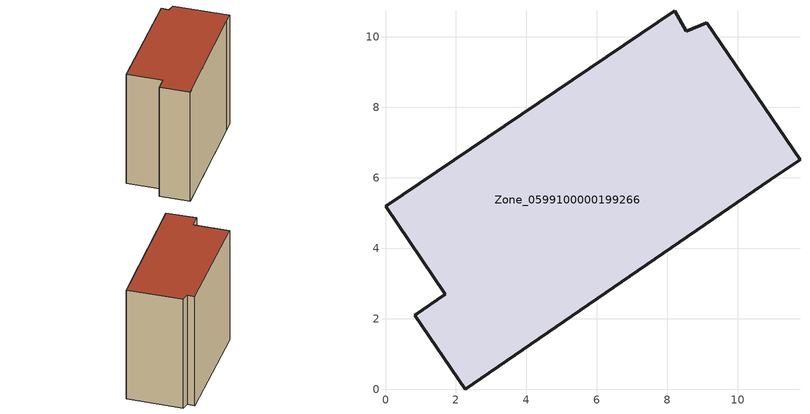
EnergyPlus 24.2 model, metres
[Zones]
Zone_0599100000199266
 floor ground (C_G): 0.83,2.1 1.7,2.7 0,5.19 8.2,10.74 8.53,10.15 9.12,10.4 11.76,6.51 10.91,5.95 2.26,0 z0
 wall outside (C_F): 8.2,10.74 0,5.19 1.7,2.7 0.83,2.1 2.26,0 10.91,5.95 11.76,6.51 9.12,10.4 8.53,10.15 8.2,10.74 z0:10.3
 roof outside (C_R): 0,5.19 1.7,2.7 0.83,2.1 2.26,0 10.91,5.95 11.76,6.51 9.12,10.4 8.53,10.15 8.2,10.74 z10.3
[BUILDING]
Pand.0599100000199266: North Axis=0; Terrain=City; Loads Convergence Tolerance Value=0.04; Temperature Convergence Tolerance Value=0.4; Solar Distribution=FullExterior; Maximum Number of Warmup Days=25; Minimum Number of Warmup Days=1
[Site:Location]
Rotterdam.The.Hague.AP_ZH_NLD Design_Conditions: Latitude=51.96; Longitude=4.45; Time Zone=1; Elevation=-4.5
[SITE:GROUNDTEMPERATURE:BUILDINGSURFACE]
18, 18, 18, 18, 18, 18, 18, 18, 18, 18, 18, 18
[MATERIAL] Thermal Absorptance=0.9; Solar Absorptance=0.7; Visible Absorptance=0.7
Name | Roughness | Thickness | Conductivity | Density | Specific Heat
G.TI.1946 | MediumSmooth | 0.15 | 1 | 540 | 1210
F.TI.1946 | Rough | 0.3 | 0.857143 | 1920 | 840
R.TI.1946 | MediumRough | 0.2 | 0.1 | 1500 | 1000
[CONSTRUCTION]
C_G: G.TI.1946
C_F: F.TI.1946
C_R: R.TI.1946
[ZONE]
Zone_0599100000199266: Type=1; Multiplier=1; Ceiling Height=Autocalculate; Volume=Autocalculate; Floor Area=autocalculate; Part of Total Floor Area=Yes
[ZONEINFILTRATION:DESIGNFLOWRATE]
Infil_Zone_0599100000199266: Zone or ZoneList or Space or SpaceList=Zone_0599100000199266; Schedule=AlwaysOn; Design Flow Rate Calculation Method=Flow/Area; Flow Rate per Floor Area=0.003; Constant Term Coefficient=1; Temperature Term Coefficient=0; Velocity Term Coefficient=0; Velocity Squared Term Coefficient=0
[HVACTEMPLATE:ZONE:IDEALLOADSAIRSYSTEM]
Zone_0599100000199266: Maximum Heating Supply Air Temperature=50; Minimum Cooling Supply Air Temperature=13; Maximum Heating Supply Air Humidity Ratio=0.0156; Minimum Cooling Supply Air Humidity Ratio=0.0077; Heating Limit=NoLimit; Cooling Limit=NoLimit; Dehumidification Control Type=ConstantSensibleHeatRatio; Cooling Sensible Heat Ratio=0.7; Dehumidification Setpoint=60; Humidification Control Type=None; Humidification Setpoint=30; Outdoor Air Method=None; Outdoor Air Flow Rate per Person=0.00944; Outdoor Air Flow Rate per Zone Floor Area=0; Outdoor Air Flow Rate per Zone=0; Demand Controlled Ventilation Type=None; Outdoor Air Economizer Type=NoEconomizer; Heat Recovery Type=None; Sensible Heat Recovery Effectiveness=0.7; Latent Heat Recovery Effectiveness=0.65
[ZONECONTROL:THERMOSTAT]
ThermostatControl_Zone_0599100000199266: Zone or ZoneList=Zone_0599100000199266; Control Type Schedule=DualSetpointControlType; Control 1=Thermostat_Zone_0599100000199266; Temperature Difference Between Cutout And Setpoint=0
[THERMOSTATSETPOINT:DUALSETPOINT]
Thermostat_Zone_0599100000199266: Heating Setpoint Temperature Schedule=HeatingSetpoint_Zone_0599100000199266; Cooling Setpoint Temperature Schedule=CoolingSetpoint_Zone_0599100000199266
[SCHEDULE:COMPACT]
HeatingSetpoint_Zone_0599100000199266: Through: 12/31, For: AllDays, Until: 24:00, 21
CoolingSetpoint_Zone_0599100000199266: Through: 12/31, For: AllDays, Until: 24:00, 24
DualSetpointControlType: Through: 12/31, For: AllDays, Until: 24:00, 4
AlwaysOn: Through: 12/31, For: AllDays, Until: 24:00, 1
